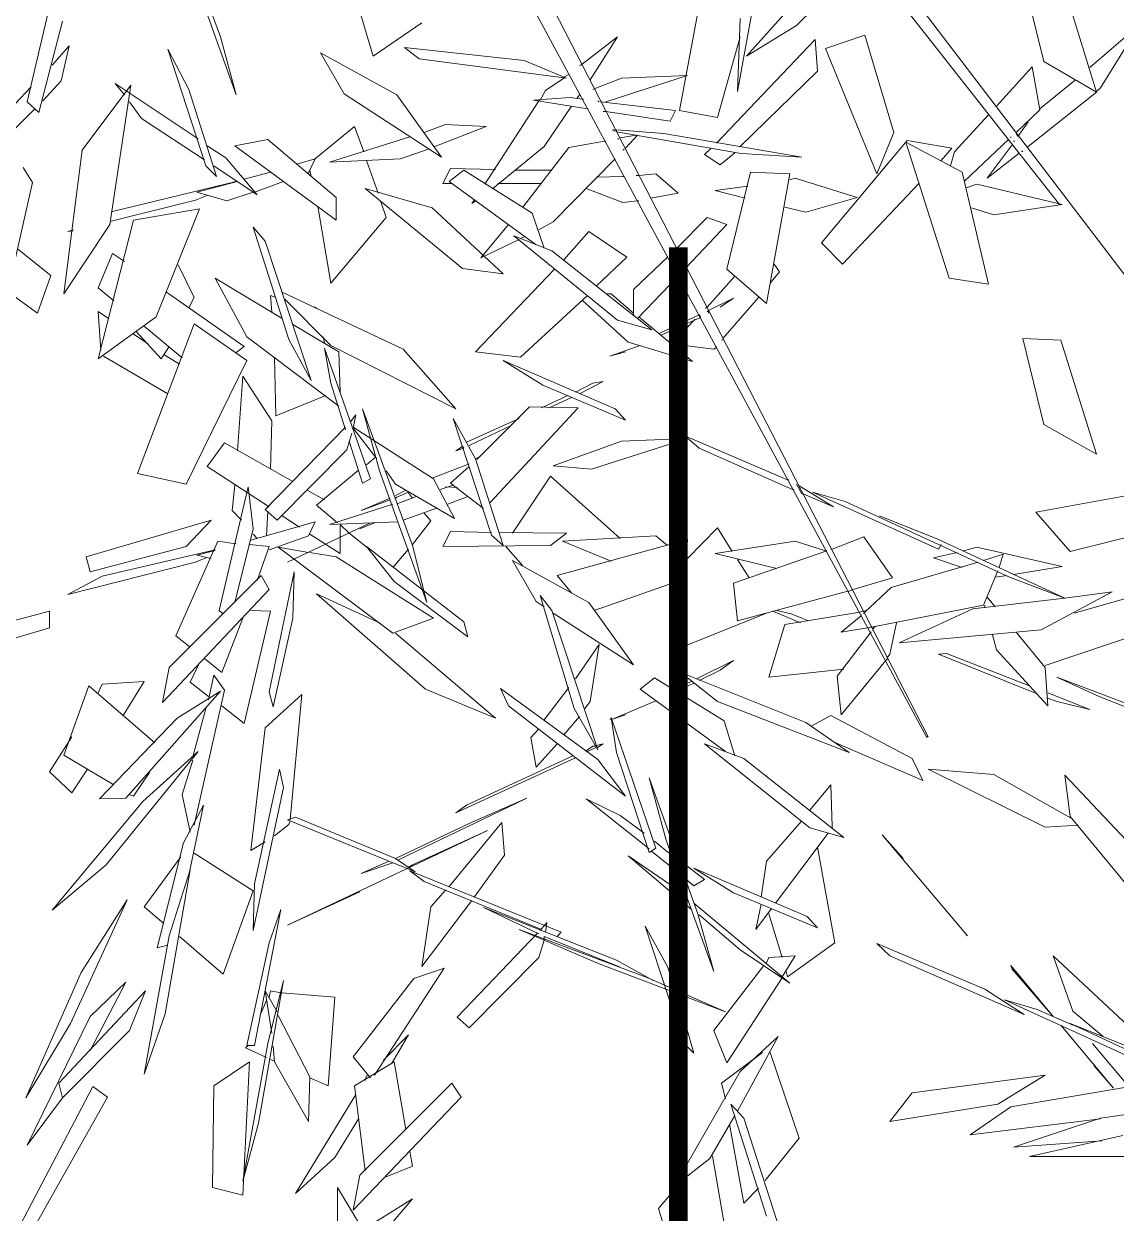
# Model space of a CAD drawing. Header units: metres. Extents: x 42 to 199, y -121 to 268.
# Drawn here: x 95.367 to 95.9, y -83.872 to -83.291 of the extents above; entities that cross this region are included whole.
import ezdxf
from ezdxf.enums import TextEntityAlignment as Align

# ---------------------------------------------------------------- set-up
doc = ezdxf.new("R2010")
doc.units = ezdxf.units.M
doc.header["$LTSCALE"] = 0.3
doc.linetypes.add('DASHDOT2', pattern=[0.5, 0.25, -0.125, 0, -0.125])
doc.layers.get('0').update_dxf_attribs({"color": 8})
for name, color, linetype, lineweight in [('A-AnnO-section lines', 8, 'Continuous', 18), ('A-Hatch', 8, 'Continuous', 9), ('A-LANDSCAPE', 8, 'Continuous', 5), ('DA HOUSE ARCH LAYOUT', 8, 'Continuous', 9)]:
    doc.layers.add(name, color=color, linetype=linetype, lineweight=lineweight)
doc.styles.get("Standard").update_dxf_attribs({"font": 'arial.ttf'})

# ---------------------------------------------------------------- blocks, each defined once
blk = doc.blocks.new('zw$CD40')
at = {"color": 8, "linetype": 'DASHDOT2', "ltscale": 0.3, "const_width": 0.0000907}
blk.add_lwpolyline([(0.0401276, 0.0026988), (0.0030693, 0.0026988)], dxfattribs=at)
at = {"color": 8}
blk.add_attdef("A'", text='', height=0.003, dxfattribs=at).set_placement((0.0443702, 0.0027205), align=Align.MIDDLE)
blk = doc.blocks.new('SECTION LINES')
at = {"layer": 'A-AnnO-section lines', "color": 8, "xscale": 100, "yscale": 100, "zscale": 100, "rotation": 269.9999999999999}
blk.add_blockref('zw$CD40', (95.41648, -83.09323), dxfattribs=at)
blk = doc.blocks.new('02PTRX29')
at = {"color": 8, "linetype": 'Continuous', "transparency": 33554572}
for p, q in [((-0.16889, -0.31994), (-0.08179, -0.1508)), ((-0.07704, -0.15016), (-0.1687, -0.32006)), ((-0.0668, -0.21898), (-0.05958, -0.19937)), ((-0.16168, -0.20545), (-0.14991, -0.21734)), ((-0.16116, -0.20596), (-0.22221, -0.28616)), ((-0.15978, -0.20747), (-0.18786, -0.24315)), ((-0.1427, -0.22177), (-0.15655, -0.20621)), ((-0.13302, -0.22961), (-0.1372, -0.20734)), ((-0.06224, -0.20836), (-0.06907, -0.22733)), ((-0.19318, -0.22695), (-0.18805, -0.21038)), ((-0.18255, -0.21013), (-0.18559, -0.22253)), ((-0.0389, -0.22834), (-0.04308, -0.21063)), ((-0.08881, -0.22177), (-0.08577, -0.21152)), ((-0.14384, -0.21329), (-0.14137, -0.22683)), ((-0.19944, -0.21721), (-0.19223, -0.22341)), ((-0.19944, -0.21721), (-0.19374, -0.22632)), ((-0.14991, -0.21734), (-0.1427, -0.22177)), ((-0.14137, -0.22683), (-0.14175, -0.21633)), ((-0.09583, -0.21696), (-0.08881, -0.22177)), ((-0.04402, -0.21671), (-0.04061, -0.22986)), ((-0.16395, -0.23277), (-0.15978, -0.21873)), ((-0.15978, -0.21873), (-0.15409, -0.22063)), ((-0.15257, -0.21936), (-0.15295, -0.22392)), ((-0.13834, -0.23429), (-0.15257, -0.21936)), ((-0.13852, -0.23062), (-0.14175, -0.21898)), ((-0.1241, -0.21898), (-0.11898, -0.2229)), ((-0.12012, -0.22518), (-0.1241, -0.21898)), ((-0.06907, -0.22733), (-0.0668, -0.21898)), ((-0.15409, -0.22063), (-0.16149, -0.23872)), ((-0.11063, -0.2224), (-0.09336, -0.2205)), ((-0.09336, -0.2205), (-0.09545, -0.22215)), ((-0.09222, -0.22733), (-0.08122, -0.22126)), ((-0.08463, -0.22721), (-0.08122, -0.22126)), ((-0.06471, -0.23758), (-0.05921, -0.22075)), ((-0.06224, -0.22657), (-0.05921, -0.22075)), ((-0.04251, -0.22303), (-0.04497, -0.22025)), ((-0.04497, -0.22025), (-0.04383, -0.22531)), ((-0.18559, -0.22253), (-0.19318, -0.22695)), ((-0.11898, -0.2229), (-0.11879, -0.22303)), ((-0.11879, -0.22303), (-0.1186, -0.22316)), ((-0.1167, -0.22493), (-0.09545, -0.22215)), ((-0.1167, -0.22493), (-0.11063, -0.2224)), ((-0.18388, -0.22328), (-0.18502, -0.22948)), ((-0.17875, -0.22898), (-0.18388, -0.22328)), ((-0.15295, -0.22392), (-0.14175, -0.2348)), ((-0.1224, -0.22834), (-0.13416, -0.22455)), ((-0.13416, -0.22455), (-0.12467, -0.22493)), ((-0.11708, -0.2243), (-0.11708, -0.2243)), ((-0.11708, -0.2243), (-0.11708, -0.22442)), ((-0.11708, -0.22442), (-0.11632, -0.2248)), ((-0.11632, -0.2248), (-0.11632, -0.22493)), ((-0.19374, -0.22632), (-0.19318, -0.22683)), ((-0.18502, -0.22936), (-0.19014, -0.22518)), ((-0.12467, -0.22493), (-0.12069, -0.22645)), ((-0.12069, -0.22645), (-0.1205, -0.22657)), ((-0.11993, -0.22543), (-0.11993, -0.22543)), ((-0.11632, -0.22493), (-0.11367, -0.2267)), ((-0.05161, -0.22569), (-0.06357, -0.23366)), ((-0.04687, -0.2353), (-0.05389, -0.22594)), ((-0.05086, -0.24606), (-0.05389, -0.22594)), ((-0.05161, -0.22569), (-0.05294, -0.22733)), ((-0.04118, -0.22822), (-0.04383, -0.22531)), ((-0.03207, -0.23391), (-0.03947, -0.22619)), ((-0.19318, -0.22683), (-0.19318, -0.22695)), ((-0.19318, -0.22695), (-0.18331, -0.2348)), ((-0.12145, -0.22834), (-0.12126, -0.22822)), ((-0.1205, -0.22657), (-0.1205, -0.22657)), ((-0.11196, -0.22809), (-0.11974, -0.22936)), ((-0.11917, -0.22797), (-0.11917, -0.22797)), ((-0.11917, -0.22797), (-0.11898, -0.22797)), ((-0.11898, -0.22797), (-0.11727, -0.22771)), ((-0.11879, -0.22721), (-0.11879, -0.22721)), ((-0.11822, -0.22784), (-0.1186, -0.22733)), ((-0.11727, -0.22771), (-0.11196, -0.22809)), ((-0.11367, -0.2267), (-0.11291, -0.22809)), ((-0.11291, -0.22809), (-0.11272, -0.22822)), ((-0.11272, -0.22822), (-0.10494, -0.24024)), ((-0.08463, -0.22721), (-0.09868, -0.23631)), ((-0.09868, -0.23631), (-0.09222, -0.22733)), ((-0.06623, -0.2391), (-0.06224, -0.22657)), ((-0.18502, -0.22948), (-0.1816, -0.23277)), ((-0.17875, -0.2291), (-0.17875, -0.22898)), ((-0.17875, -0.2291), (-0.17875, -0.2291)), ((-0.17799, -0.22986), (-0.17799, -0.22986)), ((-0.13852, -0.23062), (-0.13302, -0.22961)), ((-0.12164, -0.22834), (-0.13245, -0.22961)), ((-0.13245, -0.22961), (-0.13169, -0.23113)), ((-0.13169, -0.23113), (-0.1224, -0.22974)), ((-0.1224, -0.22974), (-0.12221, -0.22974)), ((-0.12221, -0.22974), (-0.12202, -0.22974)), ((-0.11993, -0.22936), (-0.11993, -0.22936)), ((-0.11348, -0.2348), (-0.11746, -0.22898)), ((-0.0537, -0.22834), (-0.05541, -0.23075)), ((-0.04061, -0.22986), (-0.0389, -0.22834)), ((-0.04004, -0.22936), (-0.03378, -0.23556)), ((-0.18198, -0.23315), (-0.18331, -0.23125)), ((-0.17268, -0.23556), (-0.17762, -0.23024)), ((-0.10513, -0.23189), (-0.09924, -0.23163)), ((-0.09924, -0.23163), (-0.09621, -0.23277)), ((-0.06452, -0.23669), (-0.05541, -0.23075)), ((-0.18198, -0.23328), (-0.18198, -0.23315)), ((-0.18179, -0.23328), (-0.18198, -0.23328)), ((-0.1816, -0.2329), (-0.18179, -0.23328)), ((-0.1816, -0.23277), (-0.1816, -0.2329)), ((-0.16149, -0.23872), (-0.16395, -0.23277)), ((-0.13074, -0.2329), (-0.15067, -0.23631)), ((-0.14194, -0.23581), (-0.12391, -0.23265)), ((-0.12391, -0.23239), (-0.13074, -0.2329)), ((-0.12695, -0.23315), (-0.12524, -0.23505)), ((-0.12676, -0.23315), (-0.12448, -0.23353)), ((-0.12391, -0.23265), (-0.12391, -0.23239)), ((-0.12372, -0.23252), (-0.12353, -0.23252)), ((-0.12353, -0.23252), (-0.12353, -0.23239)), ((-0.12353, -0.23239), (-0.12334, -0.23239)), ((-0.09773, -0.2348), (-0.10513, -0.23189)), ((-0.08615, -0.23189), (-0.08748, -0.23556)), ((-0.08027, -0.23669), (-0.08615, -0.23189)), ((-0.18331, -0.2348), (-0.18312, -0.23492)), ((-0.18312, -0.23492), (-0.18312, -0.23492)), ((-0.18141, -0.23404), (-0.18122, -0.23404)), ((-0.18103, -0.23454), (-0.17743, -0.23935)), ((-0.18084, -0.23353), (-0.18084, -0.2334)), ((-0.18046, -0.23378), (-0.1742, -0.23973)), ((-0.17382, -0.23847), (-0.16566, -0.23416)), ((-0.1723, -0.23505), (-0.16585, -0.23391)), ((-0.17078, -0.23682), (-0.1723, -0.23505)), ((-0.16566, -0.23416), (-0.17192, -0.25377)), ((-0.16585, -0.23391), (-0.15352, -0.24871)), ((-0.13663, -0.23593), (-0.13758, -0.23505)), ((-0.1241, -0.23366), (-0.12429, -0.23366)), ((-0.12221, -0.23404), (-0.1224, -0.23404)), ((-0.1224, -0.23404), (-0.1224, -0.23404)), ((-0.11708, -0.23492), (-0.12221, -0.23404)), ((-0.11044, -0.24353), (-0.11708, -0.23492)), ((-0.10608, -0.24087), (-0.11348, -0.2348)), ((-0.09412, -0.2334), (-0.08255, -0.23707)), ((-0.08349, -0.24213), (-0.07363, -0.23378)), ((-0.06888, -0.23467), (-0.08349, -0.24542)), ((-0.07363, -0.23378), (-0.06888, -0.23467)), ((-0.0649, -0.23467), (-0.06755, -0.23644)), ((-0.18255, -0.23543), (-0.18236, -0.23556)), ((-0.18198, -0.23581), (-0.17743, -0.23935)), ((-0.17211, -0.23758), (-0.17268, -0.23556)), ((-0.14194, -0.23581), (-0.15067, -0.23631)), ((-0.14099, -0.23568), (-0.1389, -0.23745)), ((-0.1389, -0.23745), (-0.13663, -0.23593)), ((-0.12486, -0.2353), (-0.12505, -0.23518)), ((-0.12372, -0.23657), (-0.1148, -0.24568)), ((-0.12372, -0.23657), (-0.12372, -0.23657)), ((-0.09279, -0.23657), (-0.09678, -0.23518)), ((-0.08255, -0.23707), (-0.09279, -0.23657)), ((-0.08046, -0.23657), (-0.07951, -0.23859)), ((-0.08046, -0.23657), (-0.0778, -0.23733)), ((-0.06755, -0.23644), (-0.07211, -0.24175)), ((-0.04687, -0.2353), (-0.04421, -0.25605)), ((-0.17382, -0.23847), (-0.17762, -0.25466)), ((-0.14896, -0.23872), (-0.14327, -0.23847)), ((-0.13985, -0.25251), (-0.14327, -0.23847)), ((-0.11462, -0.23821), (-0.1093, -0.23821)), ((-0.1019, -0.23821), (-0.11177, -0.24441)), ((-0.1, -0.23796), (-0.10646, -0.23809)), ((-0.09981, -0.23986), (-0.1019, -0.23821)), ((-0.09886, -0.24011), (-0.1, -0.23796)), ((-0.08786, -0.23682), (-0.08957, -0.2415)), ((-0.07989, -0.2391), (-0.0797, -0.23821)), ((-0.07021, -0.23948), (-0.07401, -0.23847)), ((-0.07211, -0.24175), (-0.06585, -0.23758)), ((-0.06471, -0.23758), (-0.06623, -0.2391)), ((-0.03966, -0.23998), (-0.03833, -0.23783)), ((-0.17591, -0.24024), (-0.18824, -0.24315)), ((-0.17591, -0.24024), (-0.17439, -0.24074)), ((-0.15655, -0.25175), (-0.16756, -0.24011)), ((-0.15864, -0.24213), (-0.14972, -0.23935)), ((-0.14972, -0.23935), (-0.14896, -0.2396)), ((-0.14555, -0.25744), (-0.14896, -0.23872)), ((-0.13283, -0.2415), (-0.12961, -0.23872)), ((-0.12961, -0.23872), (-0.12714, -0.23897)), ((-0.12714, -0.23897), (-0.12695, -0.23897)), ((-0.12695, -0.23897), (-0.12676, -0.23897)), ((-0.12505, -0.2391), (-0.12505, -0.2391)), ((-0.12505, -0.2391), (-0.12486, -0.2391)), ((-0.12486, -0.2391), (-0.12107, -0.23922)), ((-0.10683, -0.24011), (-0.1131, -0.24011)), ((-0.11234, -0.24897), (-0.09981, -0.23986)), ((-0.10494, -0.24011), (-0.10494, -0.24011)), ((-0.10019, -0.24011), (-0.09886, -0.24011)), ((-0.07951, -0.23859), (-0.07951, -0.23872)), ((-0.0759, -0.23986), (-0.07173, -0.24137)), ((-0.06338, -0.24137), (-0.06926, -0.23986)), ((-0.06926, -0.23986), (-0.06907, -0.23986)), ((-0.06907, -0.23986), (-0.05124, -0.24416)), ((-0.06888, -0.23986), (-0.06907, -0.23986)), ((-0.03966, -0.23998), (-0.0353, -0.25934)), ((-0.14289, -0.24049), (-0.13815, -0.24112)), ((-0.13815, -0.24112), (-0.14251, -0.24226)), ((-0.13283, -0.2415), (-0.12885, -0.24226)), ((-0.11955, -0.24087), (-0.12486, -0.24289)), ((-0.08767, -0.24087), (-0.10171, -0.25238)), ((-0.09735, -0.24365), (-0.08767, -0.24087)), ((-0.07173, -0.24137), (-0.07154, -0.24137)), ((-0.07154, -0.24137), (-0.06774, -0.24264)), ((-0.06774, -0.24264), (-0.06338, -0.24137)), ((-0.0649, -0.24188), (-0.06319, -0.24251)), ((-0.18824, -0.24315), (-0.17837, -0.24466)), ((-0.17837, -0.24466), (-0.17515, -0.24365)), ((-0.15124, -0.24428), (-0.15864, -0.24213)), ((-0.1482, -0.24353), (-0.15124, -0.24428)), ((-0.12866, -0.24226), (-0.12866, -0.24226)), ((-0.12695, -0.24264), (-0.12714, -0.24264)), ((-0.12486, -0.24289), (-0.12695, -0.24264)), ((-0.10759, -0.25314), (-0.09735, -0.24365)), ((-0.10361, -0.24264), (-0.10304, -0.24302)), ((-0.10304, -0.24302), (-0.10342, -0.24251)), ((-0.08995, -0.24277), (-0.09071, -0.24504)), ((-0.08349, -0.24213), (-0.08349, -0.24542)), ((-0.08274, -0.25453), (-0.08084, -0.2434)), ((-0.05105, -0.24555), (-0.06319, -0.24251)), ((-0.13701, -0.24504), (-0.13985, -0.24606)), ((-0.13701, -0.24504), (-0.13264, -0.24947)), ((-0.11177, -0.24441), (-0.11348, -0.24947)), ((-0.09071, -0.24504), (-0.08274, -0.25453)), ((-0.06376, -0.24378), (-0.05427, -0.24542)), ((-0.06376, -0.24378), (-0.0575, -0.25934)), ((-0.13397, -0.25225), (-0.13985, -0.24606)), ((-0.11993, -0.24707), (-0.12543, -0.25074)), ((-0.11993, -0.24707), (-0.11632, -0.25112)), ((-0.1148, -0.24568), (-0.11272, -0.24681)), ((-0.10437, -0.25086), (-0.10835, -0.24606)), ((-0.07666, -0.26263), (-0.07154, -0.24643)), ((-0.07154, -0.24643), (-0.07325, -0.24846)), ((-0.04915, -0.26541), (-0.05427, -0.24542)), ((-0.04421, -0.25605), (-0.05086, -0.24606)), ((-0.04554, -0.24681), (-0.04478, -0.24707)), ((-0.04554, -0.24694), (-0.04478, -0.24707)), ((-0.15352, -0.24871), (-0.15655, -0.25175)), ((-0.1241, -0.25984), (-0.10911, -0.2477)), ((-0.10911, -0.2477), (-0.11462, -0.24985)), ((-0.11063, -0.24783), (-0.11006, -0.24808)), ((-0.10987, -0.24821), (-0.10437, -0.25086)), ((-0.07325, -0.24846), (-0.07989, -0.26857)), ((-0.13245, -0.24972), (-0.13245, -0.2496)), ((-0.11462, -0.24985), (-0.12904, -0.26124)), ((-0.05124, -0.25023), (-0.05294, -0.25137)), ((-0.04915, -0.25516), (-0.05124, -0.25023)), ((-0.03757, -0.2496), (-0.04232, -0.25339)), ((-0.14668, -0.25175), (-0.14744, -0.25289)), ((-0.13397, -0.25238), (-0.13397, -0.25225)), ((-0.13131, -0.25074), (-0.13131, -0.25061)), ((-0.12638, -0.25542), (-0.13131, -0.25074)), ((-0.12107, -0.25491), (-0.12543, -0.25074)), ((-0.06072, -0.25187), (-0.063, -0.25656)), ((-0.17192, -0.25377), (-0.17762, -0.25466)), ((-0.14744, -0.25289), (-0.14612, -0.25453)), ((-0.13985, -0.25251), (-0.14555, -0.25744)), ((-0.13701, -0.25795), (-0.14099, -0.25352)), ((-0.13378, -0.25238), (-0.13397, -0.25238)), ((-0.13283, -0.25352), (-0.13283, -0.25339)), ((-0.13283, -0.25339), (-0.13283, -0.25339)), ((-0.12695, -0.25959), (-0.13283, -0.25352)), ((-0.11499, -0.25251), (-0.10361, -0.2644)), ((-0.10171, -0.25238), (-0.10759, -0.25314)), ((-0.06604, -0.25377), (-0.07571, -0.25959)), ((-0.07059, -0.26225), (-0.06604, -0.25377)), ((-0.04232, -0.25339), (-0.04042, -0.25883)), ((-0.12638, -0.25542), (-0.12638, -0.25921)), ((-0.05142, -0.25706), (-0.04915, -0.25516)), ((-0.04042, -0.25883), (-0.03605, -0.25567)), ((-0.14441, -0.25656), (-0.13928, -0.2625)), ((-0.1372, -0.25845), (-0.1408, -0.25668)), ((-0.1408, -0.25668), (-0.1389, -0.25795)), ((-0.12638, -0.25883), (-0.12315, -0.25605)), ((-0.11898, -0.25694), (-0.12562, -0.26301)), ((-0.12315, -0.25605), (-0.12258, -0.25605)), ((-0.11006, -0.26516), (-0.11974, -0.2563)), ((-0.09317, -0.26402), (-0.07571, -0.2558)), ((-0.07609, -0.25681), (-0.08274, -0.26351)), ((-0.07609, -0.25694), (-0.07609, -0.25694)), ((-0.07477, -0.25656), (-0.07401, -0.2563)), ((-0.07401, -0.2563), (-0.0742, -0.25871)), ((-0.05902, -0.2558), (-0.07021, -0.26364)), ((-0.06224, -0.25807), (-0.063, -0.25656)), ((-0.13701, -0.25858), (-0.1372, -0.25845)), ((-0.1372, -0.25883), (-0.1372, -0.25858)), ((-0.1372, -0.25858), (-0.13701, -0.25858)), ((-0.1372, -0.25883), (-0.1372, -0.25883)), ((-0.13682, -0.25807), (-0.13701, -0.25795)), ((-0.13682, -0.2582), (-0.13682, -0.25807)), ((-0.13606, -0.25934), (-0.13587, -0.25909)), ((-0.13587, -0.25909), (-0.13587, -0.25909)), ((-0.13587, -0.25909), (-0.13018, -0.26174)), ((-0.08065, -0.25807), (-0.08046, -0.25795)), ((-0.08046, -0.25795), (-0.08027, -0.25795)), ((-0.04915, -0.25858), (-0.05067, -0.25959)), ((-0.04953, -0.26415), (-0.04915, -0.25858)), ((-0.13606, -0.25947), (-0.13606, -0.25934)), ((-0.13606, -0.25934), (-0.13606, -0.25934)), ((-0.13037, -0.262), (-0.13606, -0.25947)), ((-0.1353, -0.25972), (-0.13188, -0.26326)), ((-0.13492, -0.26579), (-0.12714, -0.25934)), ((-0.1241, -0.25984), (-0.12904, -0.26124)), ((-0.07723, -0.26048), (-0.08387, -0.2644)), ((-0.063, -0.26035), (-0.07059, -0.26566)), ((-0.05484, -0.28198), (-0.063, -0.26035)), ((-0.06129, -0.26528), (-0.05579, -0.26073)), ((-0.0575, -0.25934), (-0.04915, -0.26541)), ((-0.18805, -0.26275), (-0.18255, -0.2625)), ((-0.18255, -0.2625), (-0.18559, -0.2749)), ((-0.08387, -0.27224), (-0.07059, -0.26225)), ((-0.08179, -0.26313), (-0.0816, -0.26225)), ((-0.05826, -0.26541), (-0.05465, -0.26149)), ((-0.05427, -0.26187), (-0.05636, -0.26326)), ((-0.19318, -0.2792), (-0.18805, -0.26275)), ((-0.13928, -0.26263), (-0.13909, -0.26275)), ((-0.13834, -0.26364), (-0.13834, -0.26364)), ((-0.13834, -0.26364), (-0.13834, -0.26377)), ((-0.13834, -0.26377), (-0.13796, -0.26402)), ((-0.13796, -0.26402), (-0.13188, -0.26326)), ((-0.12562, -0.26301), (-0.13492, -0.26579)), ((-0.12296, -0.26503), (-0.12733, -0.26351)), ((-0.08274, -0.26351), (-0.10076, -0.27262)), ((-0.10076, -0.27262), (-0.09317, -0.26402)), ((-0.08179, -0.26389), (-0.08843, -0.28274)), ((-0.08274, -0.26895), (-0.08179, -0.26389)), ((-0.07666, -0.26263), (-0.07989, -0.26857)), ((-0.07021, -0.26364), (-0.06907, -0.26453)), ((-0.05826, -0.26541), (-0.05939, -0.26364)), ((-0.12524, -0.2644), (-0.12296, -0.26503)), ((-0.10759, -0.26566), (-0.12372, -0.27262)), ((-0.11329, -0.26921), (-0.10759, -0.26566)), ((-0.10361, -0.2644), (-0.11006, -0.26516)), ((-0.08387, -0.2644), (-0.08406, -0.27022)), ((-0.07458, -0.26516), (-0.07477, -0.27363)), ((-0.07059, -0.26566), (-0.06186, -0.2835)), ((-0.06091, -0.26617), (-0.05864, -0.26478)), ((-0.05921, -0.27047), (-0.04991, -0.26503)), ((-0.12524, -0.27427), (-0.11329, -0.26921)), ((-0.1205, -0.26895), (-0.12202, -0.2687)), ((-0.12202, -0.2687), (-0.1186, -0.27047)), ((-0.11803, -0.27022), (-0.1205, -0.26895)), ((-0.08482, -0.27566), (-0.08274, -0.26895)), ((-0.0742, -0.27439), (-0.07002, -0.26794)), ((-0.07002, -0.26794), (-0.06926, -0.27869)), ((-0.11424, -0.2725), (-0.11746, -0.27098)), ((-0.1131, -0.2725), (-0.11689, -0.27072)), ((-0.07477, -0.27363), (-0.08198, -0.27072)), ((-0.12524, -0.27427), (-0.12372, -0.27262)), ((-0.11139, -0.27237), (-0.11841, -0.2725)), ((-0.11841, -0.2725), (-0.1057, -0.28616)), ((-0.1038, -0.27996), (-0.11139, -0.27237)), ((-0.08729, -0.27262), (-0.0945, -0.29236)), ((-0.08976, -0.2816), (-0.08729, -0.27262)), ((-0.10228, -0.27743), (-0.10987, -0.27401)), ((-0.10038, -0.27401), (-0.10589, -0.29084)), ((-0.10361, -0.27983), (-0.10038, -0.27401)), ((-0.08634, -0.27351), (-0.08596, -0.27541)), ((-0.08558, -0.27452), (-0.08634, -0.27351)), ((-0.07401, -0.28135), (-0.0742, -0.27439)), ((-0.18559, -0.2749), (-0.19318, -0.2792)), ((-0.10873, -0.27503), (-0.10266, -0.27794)), ((-0.09754, -0.28274), (-0.08596, -0.27528)), ((-0.08596, -0.27541), (-0.08938, -0.27983)), ((-0.08501, -0.27857), (-0.08577, -0.27616)), ((-0.08482, -0.27528), (-0.07325, -0.28717)), ((-0.13378, -0.27654), (-0.14858, -0.28287)), ((-0.13587, -0.27831), (-0.13378, -0.27654)), ((-0.12031, -0.28135), (-0.13416, -0.27692)), ((-0.13416, -0.27692), (-0.12467, -0.2773)), ((-0.12467, -0.2773), (-0.1148, -0.28084)), ((-0.10228, -0.27756), (-0.10228, -0.27743)), ((-0.08729, -0.28337), (-0.08539, -0.2773)), ((-0.07723, -0.28312), (-0.06736, -0.27756)), ((-0.06736, -0.27756), (-0.0649, -0.28097)), ((-0.14934, -0.28426), (-0.13587, -0.27831)), ((-0.10361, -0.27983), (-0.10418, -0.27958)), ((-0.1019, -0.27831), (-0.10171, -0.27806)), ((-0.10076, -0.27869), (-0.1019, -0.27831)), ((-0.10171, -0.27806), (-0.10076, -0.27869)), ((-0.08919, -0.27958), (-0.08786, -0.28072)), ((-0.07496, -0.28869), (-0.08501, -0.27857)), ((-0.1148, -0.28084), (-0.12031, -0.28135)), ((-0.10759, -0.29236), (-0.10361, -0.27983)), ((-0.10266, -0.28059), (-0.09735, -0.28262)), ((-0.10266, -0.28097), (-0.1, -0.28337)), ((-0.0649, -0.28097), (-0.07382, -0.28679)), ((-0.14858, -0.28287), (-0.14877, -0.28287)), ((-0.14877, -0.28287), (-0.14877, -0.28287)), ((-0.12448, -0.29134), (-0.11443, -0.28236)), ((-0.11443, -0.28236), (-0.10892, -0.29059)), ((-0.09754, -0.28274), (-0.10057, -0.28844)), ((-0.09659, -0.30058), (-0.08976, -0.2816)), ((-0.09203, -0.2835), (-0.09071, -0.2816)), ((-0.08843, -0.28274), (-0.08729, -0.28337)), ((-0.08672, -0.28148), (-0.08065, -0.28654)), ((-0.06186, -0.2835), (-0.05484, -0.28198)), ((-0.20304, -0.28413), (-0.18445, -0.28755)), ((-0.15219, -0.28464), (-0.1704, -0.29286)), ((-0.15693, -0.28603), (-0.15219, -0.28464)), ((-0.15029, -0.28375), (-0.15522, -0.28679)), ((-0.15067, -0.28489), (-0.14991, -0.2835)), ((-0.14953, -0.28426), (-0.14953, -0.28439)), ((-0.14953, -0.28439), (-0.14934, -0.28426)), ((-0.1, -0.28337), (-0.10475, -0.28704)), ((-0.09924, -0.28388), (-0.10095, -0.28401)), ((-0.09203, -0.2835), (-0.10057, -0.28844)), ((-0.09849, -0.28426), (-0.10038, -0.28363)), ((-0.0945, -0.28553), (-0.09393, -0.28477)), ((-0.09222, -0.2854), (-0.09393, -0.28464)), ((-0.09355, -0.28439), (-0.09203, -0.28515)), ((-0.08179, -0.28578), (-0.07932, -0.28439)), ((-0.07078, -0.28388), (-0.07154, -0.28995)), ((-0.06661, -0.30172), (-0.07078, -0.28388)), ((-0.06888, -0.28363), (-0.0685, -0.2873)), ((-0.15693, -0.28603), (-0.18065, -0.29691)), ((-0.15522, -0.28679), (-0.15086, -0.28489)), ((-0.15086, -0.28489), (-0.15067, -0.28489)), ((-0.09962, -0.28641), (-0.10247, -0.28527)), ((-0.09241, -0.28628), (-0.09507, -0.28527)), ((-0.09203, -0.28553), (-0.09222, -0.2854)), ((-0.08255, -0.28932), (-0.09165, -0.28641)), ((-0.0871, -0.2873), (-0.09127, -0.28553)), ((-0.0871, -0.2873), (-0.09127, -0.28578)), ((-0.08065, -0.28654), (-0.08368, -0.28907)), ((-0.18445, -0.28755), (-0.18938, -0.29324)), ((-0.1704, -0.29147), (-0.16187, -0.28806)), ((-0.09811, -0.28692), (-0.09317, -0.28869)), ((-0.09621, -0.28768), (-0.09716, -0.28881)), ((-0.07571, -0.28806), (-0.07818, -0.2897)), ((-0.07325, -0.28717), (-0.07496, -0.28869)), ((-0.07363, -0.28666), (-0.07363, -0.28692)), ((-0.07344, -0.29097), (-0.07363, -0.28742)), ((-0.06983, -0.28869), (-0.0685, -0.2873)), ((-0.18938, -0.29324), (-0.20342, -0.2897)), ((-0.14061, -0.29324), (-0.13852, -0.28983)), ((-0.13416, -0.29425), (-0.13852, -0.28983)), ((-0.0945, -0.29223), (-0.09716, -0.28881)), ((-0.09241, -0.28894), (-0.08255, -0.28932)), ((-0.08691, -0.28995), (-0.089, -0.28907)), ((-0.07647, -0.29476), (-0.08843, -0.28907)), ((-0.08406, -0.28932), (-0.08539, -0.29059)), ((-0.08406, -0.2935), (-0.08406, -0.28945)), ((-0.07116, -0.2916), (-0.08046, -0.28894)), ((-0.08046, -0.28894), (-0.07951, -0.29097)), ((-0.07154, -0.28995), (-0.06888, -0.30058)), ((-0.06547, -0.28869), (-0.06186, -0.29248)), ((-0.04744, -0.294), (-0.06547, -0.28869)), ((-0.18862, -0.29995), (-0.1704, -0.29147)), ((-0.16376, -0.29704), (-0.15959, -0.29109)), ((-0.15959, -0.29109), (-0.15503, -0.29286)), ((-0.14972, -0.29172), (-0.15409, -0.29312)), ((-0.13815, -0.2935), (-0.14972, -0.29172)), ((-0.11537, -0.29666), (-0.13416, -0.29147)), ((-0.13416, -0.29147), (-0.13378, -0.29716)), ((-0.13131, -0.29236), (-0.12961, -0.29097)), ((-0.11613, -0.29172), (-0.12961, -0.29097)), ((-0.12315, -0.29463), (-0.11613, -0.29172)), ((-0.10702, -0.29046), (-0.1167, -0.29059)), ((-0.1167, -0.29059), (-0.11443, -0.29236)), ((-0.10589, -0.29084), (-0.10759, -0.29236)), ((-0.1, -0.29033), (-0.10589, -0.29046)), ((-0.09886, -0.29248), (-0.1, -0.29033)), ((-0.08558, -0.29071), (-0.08824, -0.29286)), ((-0.08539, -0.29059), (-0.08558, -0.29071)), ((-0.0797, -0.29071), (-0.08406, -0.2935)), ((-0.07951, -0.29097), (-0.07382, -0.29299)), ((-0.07154, -0.29071), (-0.07211, -0.29134)), ((-0.06907, -0.2921), (-0.06642, -0.29172)), ((-0.06642, -0.29172), (-0.06034, -0.30539)), ((-0.17591, -0.29261), (-0.18824, -0.29539)), ((-0.17401, -0.29312), (-0.17591, -0.29261)), ((-0.16965, -0.29413), (-0.17306, -0.29337)), ((-0.17078, -0.29223), (-0.1704, -0.29286)), ((-0.15503, -0.29286), (-0.15484, -0.29286)), ((-0.15484, -0.29286), (-0.15484, -0.29286)), ((-0.1408, -0.2978), (-0.15427, -0.29312)), ((-0.15409, -0.29312), (-0.15427, -0.29312)), ((-0.15427, -0.29312), (-0.15427, -0.29312)), ((-0.11443, -0.29236), (-0.09886, -0.29248)), ((-0.10797, -0.29248), (-0.11044, -0.29527)), ((-0.08786, -0.29248), (-0.1019, -0.30336)), ((-0.0945, -0.29236), (-0.09659, -0.30058)), ((-0.09393, -0.29286), (-0.09165, -0.29552)), ((-0.09184, -0.29754), (-0.08786, -0.29248)), ((-0.09165, -0.30501), (-0.07514, -0.29261)), ((-0.08349, -0.294), (-0.0797, -0.29337)), ((-0.07951, -0.29337), (-0.07514, -0.29261)), ((-0.07382, -0.29248), (-0.07097, -0.29223)), ((-0.07382, -0.29248), (-0.07211, -0.29742)), ((-0.04972, -0.29678), (-0.06604, -0.29299)), ((-0.06604, -0.29299), (-0.06585, -0.29312)), ((-0.06585, -0.29312), (-0.06338, -0.29375)), ((-0.06186, -0.29248), (-0.04801, -0.29615)), ((-0.17913, -0.29552), (-0.1797, -0.29362)), ((-0.17686, -0.29451), (-0.1797, -0.29362)), ((-0.1761, -0.29476), (-0.16357, -0.29843)), ((-0.17382, -0.29552), (-0.16965, -0.29413)), ((-0.14706, -0.29565), (-0.13815, -0.2935)), ((-0.14137, -0.29438), (-0.14308, -0.29704)), ((-0.11993, -0.30058), (-0.10892, -0.29451)), ((-0.10892, -0.29451), (-0.11234, -0.30045)), ((-0.08349, -0.294), (-0.09754, -0.30286)), ((-0.06338, -0.29375), (-0.06547, -0.29425)), ((-0.06471, -0.29413), (-0.06319, -0.29476)), ((-0.06319, -0.29476), (-0.04478, -0.29944)), ((-0.04801, -0.29615), (-0.04744, -0.294)), ((-0.18824, -0.29539), (-0.18122, -0.29653)), ((-0.18027, -0.29666), (-0.17856, -0.29691)), ((-0.17686, -0.30096), (-0.17894, -0.29603)), ((-0.11537, -0.29666), (-0.11746, -0.29919)), ((-0.07382, -0.31348), (-0.07742, -0.29615)), ((-0.07742, -0.29615), (-0.07723, -0.30286)), ((-0.07268, -0.29666), (-0.07382, -0.29868)), ((-0.07268, -0.29666), (-0.05939, -0.30994)), ((-0.04972, -0.29678), (-0.04478, -0.29944)), ((-0.18065, -0.29691), (-0.18862, -0.29995)), ((-0.15807, -0.29868), (-0.16376, -0.29704)), ((-0.16357, -0.29843), (-0.15978, -0.30197)), ((-0.1408, -0.2978), (-0.14137, -0.30324)), ((-0.13169, -0.29792), (-0.13397, -0.30678)), ((-0.12069, -0.30172), (-0.13378, -0.29716)), ((-0.10247, -0.30551), (-0.09184, -0.29754)), ((-0.18995, -0.3021), (-0.2002, -0.29919)), ((-0.18521, -0.3045), (-0.19545, -0.29906)), ((-0.19545, -0.29906), (-0.18862, -0.29995)), ((-0.18862, -0.29995), (-0.17534, -0.30147)), ((-0.17743, -0.29982), (-0.17856, -0.30121)), ((-0.15788, -0.29868), (-0.15807, -0.29868)), ((-0.15788, -0.29881), (-0.15788, -0.29868)), ((-0.1575, -0.29894), (-0.15788, -0.29881)), ((-0.15731, -0.29894), (-0.1575, -0.29894)), ((-0.14137, -0.30324), (-0.15731, -0.29894)), ((-0.11291, -0.29957), (-0.11784, -0.31589)), ((-0.11291, -0.29957), (-0.11462, -0.30172)), ((-0.0964, -0.3131), (-0.08065, -0.29931)), ((-0.08065, -0.29931), (-0.08995, -0.30362)), ((-0.05845, -0.315), (-0.07382, -0.29868)), ((-0.17705, -0.30134), (-0.17705, -0.30096)), ((-0.16073, -0.30412), (-0.17686, -0.30096)), ((-0.17534, -0.30147), (-0.16471, -0.3064)), ((-0.15959, -0.30184), (-0.15997, -0.30172)), ((-0.15978, -0.30197), (-0.15959, -0.30184)), ((-0.1594, -0.30184), (-0.15959, -0.30184)), ((-0.15902, -0.30197), (-0.1594, -0.30184)), ((-0.1482, -0.30374), (-0.15902, -0.30197)), ((-0.15902, -0.30197), (-0.15902, -0.30197)), ((-0.14649, -0.30184), (-0.15048, -0.30349)), ((-0.14915, -0.30222), (-0.14706, -0.30172)), ((-0.12638, -0.30956), (-0.11993, -0.30058)), ((-0.12126, -0.32183), (-0.11462, -0.30172)), ((-0.11234, -0.30045), (-0.11348, -0.30121)), ((-0.07116, -0.30172), (-0.07401, -0.30184)), ((-0.07401, -0.30184), (-0.07021, -0.31804)), ((-0.06718, -0.30222), (-0.06661, -0.30172)), ((-0.04213, -0.30425), (-0.04213, -0.30184)), ((-0.04213, -0.30184), (-0.02391, -0.30665)), ((-0.16338, -0.30804), (-0.16433, -0.30349)), ((-0.15959, -0.30222), (-0.15959, -0.3021)), ((-0.15921, -0.30235), (-0.15921, -0.30248)), ((-0.15921, -0.30248), (-0.15636, -0.30488)), ((-0.15162, -0.30324), (-0.14915, -0.30222)), ((-0.1482, -0.30374), (-0.14593, -0.31133)), ((-0.13397, -0.30678), (-0.14555, -0.3021)), ((-0.12638, -0.30956), (-0.1148, -0.3021)), ((-0.1019, -0.30336), (-0.10247, -0.30551)), ((-0.09754, -0.30286), (-0.09165, -0.30501)), ((-0.07439, -0.31563), (-0.07723, -0.30286)), ((-0.06699, -0.3107), (-0.07002, -0.30286)), ((-0.18578, -0.30969), (-0.20001, -0.30488)), ((-0.18578, -0.30994), (-0.1816, -0.30488)), ((-0.16471, -0.3064), (-0.18521, -0.3045)), ((-0.17818, -0.30526), (-0.17875, -0.30741)), ((-0.16092, -0.30438), (-0.1613, -0.304)), ((-0.16092, -0.3045), (-0.16092, -0.30438)), ((-0.16092, -0.30463), (-0.16092, -0.3045)), ((-0.16054, -0.30412), (-0.16073, -0.30412)), ((-0.16073, -0.30488), (-0.16054, -0.30488)), ((-0.16035, -0.30425), (-0.16054, -0.30412)), ((-0.16054, -0.30488), (-0.16054, -0.30501)), ((-0.16054, -0.30501), (-0.15579, -0.31121)), ((-0.16016, -0.30425), (-0.16035, -0.30425)), ((-0.15636, -0.30488), (-0.16016, -0.30425)), ((-0.09203, -0.30501), (-0.10646, -0.31728)), ((-0.06243, -0.30703), (-0.06034, -0.30539)), ((-0.02049, -0.3107), (-0.04213, -0.30425)), ((-0.11803, -0.31159), (-0.12145, -0.30665)), ((-0.12145, -0.30665), (-0.12012, -0.31488)), ((-0.17875, -0.30741), (-0.18615, -0.31551)), ((-0.1704, -0.30804), (-0.18464, -0.31374)), ((-0.1835, -0.3126), (-0.17154, -0.30792)), ((-0.1704, -0.30804), (-0.17154, -0.30792)), ((-0.163, -0.30855), (-0.16338, -0.30804)), ((-0.163, -0.3088), (-0.163, -0.30855)), ((-0.16281, -0.30893), (-0.163, -0.3088)), ((-0.06452, -0.30868), (-0.06699, -0.3107)), ((-0.18615, -0.31551), (-0.18578, -0.30994)), ((-0.15636, -0.31677), (-0.16281, -0.30893)), ((-0.16281, -0.30893), (-0.16281, -0.30893)), ((-0.14593, -0.31133), (-0.15674, -0.31019)), ((-0.13549, -0.31159), (-0.1408, -0.30893)), ((-0.1408, -0.30893), (-0.1389, -0.31032)), ((-0.1389, -0.31032), (-0.13587, -0.31184)), ((-0.06243, -0.31209), (-0.06357, -0.30969)), ((-0.05845, -0.315), (-0.05939, -0.30994)), ((-0.20665, -0.31867), (-0.18748, -0.31133)), ((-0.18748, -0.31133), (-0.19356, -0.31412)), ((-0.15636, -0.31677), (-0.15579, -0.31121)), ((-0.13321, -0.3107), (-0.15124, -0.31791)), ((-0.12942, -0.31146), (-0.13947, -0.31766)), ((-0.13852, -0.31488), (-0.13321, -0.3107)), ((-0.13511, -0.31222), (-0.13264, -0.31336)), ((-0.13207, -0.3131), (-0.13473, -0.31197)), ((-0.12733, -0.3131), (-0.12942, -0.31146)), ((-0.06736, -0.31323), (-0.06585, -0.31108)), ((-0.06585, -0.31108), (-0.06509, -0.31462)), ((-0.06243, -0.31209), (-0.06509, -0.31412)), ((-0.05579, -0.31197), (-0.04972, -0.31234)), ((-0.05579, -0.31197), (-0.05275, -0.3169)), ((-0.18615, -0.31361), (-0.19223, -0.31601)), ((-0.12733, -0.3131), (-0.13966, -0.32209)), ((-0.10721, -0.31298), (-0.12126, -0.32322)), ((-0.11348, -0.31753), (-0.11708, -0.31285)), ((-0.10721, -0.31298), (-0.10835, -0.31551)), ((-0.10646, -0.31728), (-0.0964, -0.3131)), ((-0.07325, -0.31867), (-0.07856, -0.31386)), ((-0.07685, -0.33195), (-0.07856, -0.31386)), ((-0.07382, -0.31348), (-0.07439, -0.31563)), ((-0.06736, -0.31323), (-0.063, -0.33271)), ((-0.0668, -0.31336), (-0.06053, -0.31728)), ((-0.05313, -0.32879), (-0.0668, -0.31336)), ((-0.04782, -0.3126), (-0.05731, -0.32082)), ((-0.04972, -0.31234), (-0.04915, -0.31361)), ((-0.04421, -0.32259), (-0.04782, -0.3126)), ((-0.19356, -0.31412), (-0.20836, -0.32006)), ((-0.19223, -0.31601), (-0.18748, -0.31488)), ((-0.18748, -0.31488), (-0.18615, -0.31437)), ((-0.1575, -0.32221), (-0.13852, -0.31488)), ((-0.12961, -0.31475), (-0.12334, -0.31741)), ((-0.12524, -0.32854), (-0.10835, -0.31551)), ((-0.12012, -0.31488), (-0.11936, -0.31589)), ((-0.06699, -0.31551), (-0.07021, -0.31804)), ((-0.16661, -0.3231), (-0.15484, -0.3169)), ((-0.152, -0.31842), (-0.15484, -0.3169)), ((-0.12961, -0.336), (-0.12315, -0.31715)), ((-0.12524, -0.31677), (-0.12334, -0.31741)), ((-0.12391, -0.32221), (-0.12315, -0.31715)), ((-0.12334, -0.31741), (-0.12296, -0.31741)), ((-0.11784, -0.31589), (-0.12126, -0.32183)), ((-0.1186, -0.31703), (-0.11632, -0.31968)), ((-0.06281, -0.32285), (-0.06471, -0.31589)), ((-0.06053, -0.31728), (-0.04934, -0.32892)), ((-0.15124, -0.31791), (-0.1575, -0.32221)), ((-0.14099, -0.32272), (-0.13947, -0.31766)), ((-0.11158, -0.32006), (-0.11272, -0.3188)), ((-0.07325, -0.31867), (-0.07116, -0.33638)), ((-0.1687, -0.31994), (-0.16889, -0.31994)), ((-0.1687, -0.32006), (-0.1687, -0.31994)), ((-0.15522, -0.32069), (-0.16813, -0.32626)), ((-0.11234, -0.32436), (-0.11158, -0.32006)), ((-0.04535, -0.31994), (-0.04213, -0.325)), ((-0.13663, -0.32095), (-0.15181, -0.33309)), ((-0.14232, -0.3231), (-0.13663, -0.32095)), ((-0.12391, -0.32221), (-0.12866, -0.33663)), ((-0.12107, -0.3212), (-0.12202, -0.32095)), ((-0.12202, -0.32095), (-0.12126, -0.32145)), ((-0.12126, -0.32145), (-0.12107, -0.32145)), ((-0.1205, -0.32133), (-0.12107, -0.32133)), ((-0.12107, -0.32145), (-0.11974, -0.32209)), ((-0.11955, -0.32196), (-0.1205, -0.32133)), ((-0.11974, -0.32209), (-0.11955, -0.32196)), ((-0.11537, -0.32095), (-0.11234, -0.32436)), ((-0.06357, -0.32209), (-0.0556, -0.3293)), ((-0.05029, -0.33841), (-0.06357, -0.32209)), ((-0.05142, -0.32689), (-0.04421, -0.32259)), ((-0.16813, -0.32626), (-0.16661, -0.3231)), ((-0.14232, -0.3231), (-0.15674, -0.33448)), ((-0.12126, -0.32322), (-0.12524, -0.32854)), ((-0.11803, -0.32297), (-0.10076, -0.33094)), ((-0.10228, -0.3298), (-0.11765, -0.32272)), ((-0.06281, -0.32335), (-0.06129, -0.32828)), ((-0.1983, -0.33575), (-0.18862, -0.3255)), ((-0.17837, -0.32538), (-0.18976, -0.33183)), ((-0.18862, -0.3255), (-0.18938, -0.33145)), ((-0.18578, -0.33297), (-0.16889, -0.32462)), ((-0.16889, -0.32462), (-0.17837, -0.32538)), ((-0.12866, -0.32588), (-0.13568, -0.34549)), ((-0.13112, -0.33486), (-0.12866, -0.32588)), ((-0.0759, -0.32727), (-0.07533, -0.32462)), ((-0.07533, -0.32462), (-0.07173, -0.34119)), ((-0.05655, -0.32512), (-0.05427, -0.32854)), ((-0.04763, -0.32462), (-0.04535, -0.32803)), ((-0.04213, -0.325), (-0.04535, -0.32803)), ((-0.15503, -0.33284), (-0.15484, -0.32689)), ((-0.15484, -0.32689), (-0.15181, -0.33056)), ((-0.07154, -0.34789), (-0.0759, -0.32727)), ((-0.12866, -0.33613), (-0.11955, -0.32892)), ((-0.12448, -0.33132), (-0.11955, -0.32892)), ((-0.10266, -0.33246), (-0.11101, -0.32879)), ((-0.11101, -0.32879), (-0.09241, -0.33777)), ((-0.06129, -0.32828), (-0.06243, -0.33372)), ((-0.0556, -0.3293), (-0.04251, -0.34498)), ((-0.05427, -0.32854), (-0.0537, -0.32828)), ((-0.04934, -0.32892), (-0.05313, -0.32879)), ((-0.10076, -0.33094), (-0.10228, -0.3298)), ((-0.06148, -0.33524), (-0.06433, -0.3298)), ((-0.06433, -0.3298), (-0.06224, -0.33992)), ((-0.18938, -0.33145), (-0.20096, -0.34549)), ((-0.19052, -0.33271), (-0.18578, -0.33297)), ((-0.15503, -0.33309), (-0.15503, -0.33284)), ((-0.15067, -0.33208), (-0.14555, -0.3379)), ((-0.12448, -0.33132), (-0.1279, -0.33385)), ((-0.1074, -0.33233), (-0.10778, -0.33701)), ((-0.09981, -0.34157), (-0.1074, -0.33233)), ((-0.09203, -0.33752), (-0.10266, -0.33246)), ((-0.09488, -0.33942), (-0.07647, -0.33195)), ((-0.07761, -0.33157), (-0.09203, -0.33752)), ((-0.07647, -0.33195), (-0.07761, -0.33157)), ((-0.07666, -0.33259), (-0.07685, -0.33208)), ((-0.07458, -0.33423), (-0.07666, -0.33259)), ((-0.16224, -0.3341), (-0.17458, -0.34865)), ((-0.16528, -0.33752), (-0.16224, -0.3341)), ((-0.15674, -0.33448), (-0.15181, -0.33309)), ((-0.14687, -0.34397), (-0.15446, -0.33385)), ((-0.10532, -0.33347), (-0.07647, -0.34713)), ((-0.0945, -0.33841), (-0.10532, -0.33347)), ((-0.15295, -0.33588), (-0.15541, -0.34966)), ((-0.13796, -0.35384), (-0.13112, -0.33486)), ((-0.13188, -0.33701), (-0.12942, -0.33499)), ((-0.12866, -0.33663), (-0.12961, -0.336)), ((-0.07116, -0.33638), (-0.07325, -0.33512)), ((-0.05769, -0.35042), (-0.06148, -0.33524)), ((-0.14479, -0.34309), (-0.14555, -0.3379)), ((-0.13663, -0.34056), (-0.13302, -0.33777)), ((-0.12562, -0.33714), (-0.13473, -0.34486)), ((-0.12562, -0.33714), (-0.1334, -0.34245)), ((-0.13302, -0.33967), (-0.12904, -0.33651)), ((-0.10342, -0.34309), (-0.10778, -0.33701)), ((-0.09203, -0.33752), (-0.09488, -0.33942)), ((-0.0871, -0.33967), (-0.09108, -0.3379)), ((-0.07154, -0.3422), (-0.063, -0.33676)), ((-0.0611, -0.33727), (-0.05579, -0.34448)), ((-0.13511, -0.33891), (-0.15143, -0.34587)), ((-0.1408, -0.34245), (-0.13511, -0.33891)), ((-0.09412, -0.33929), (-0.11594, -0.34815)), ((-0.09621, -0.34081), (-0.09412, -0.33929)), ((-0.09393, -0.33878), (-0.0945, -0.33841)), ((-0.09165, -0.33815), (-0.0871, -0.33967)), ((-0.06243, -0.33916), (-0.05883, -0.35991)), ((-0.06243, -0.33916), (-0.05939, -0.34865)), ((-0.04251, -0.34498), (-0.05029, -0.33841)), ((-0.13511, -0.34144), (-0.13663, -0.34056)), ((-0.13511, -0.34144), (-0.13397, -0.34056)), ((-0.1131, -0.34777), (-0.09621, -0.34081)), ((-0.07173, -0.34119), (-0.07154, -0.34789)), ((-0.15295, -0.34751), (-0.1408, -0.34245)), ((-0.1334, -0.34245), (-0.13416, -0.34309)), ((-0.09924, -0.34207), (-0.09716, -0.34448)), ((-0.07647, -0.34713), (-0.08691, -0.34233)), ((-0.06718, -0.35422), (-0.07154, -0.3422)), ((-0.13511, -0.34397), (-0.14896, -0.35548)), ((-0.1463, -0.34473), (-0.14403, -0.34777)), ((-0.14403, -0.34777), (-0.14479, -0.3441)), ((-0.12391, -0.35219), (-0.10475, -0.3446)), ((-0.10475, -0.3446), (-0.11272, -0.3484)), ((-0.09583, -0.35308), (-0.10304, -0.34359)), ((-0.09716, -0.34448), (-0.09583, -0.35308)), ((-0.07173, -0.36447), (-0.07552, -0.34486)), ((-0.07552, -0.34486), (-0.07382, -0.34966)), ((-0.05579, -0.34448), (-0.05864, -0.34688)), ((-0.04516, -0.3613), (-0.05332, -0.34347)), ((-0.05332, -0.34347), (-0.04668, -0.35397)), ((-0.15143, -0.34587), (-0.15295, -0.34751)), ((-0.14593, -0.34549), (-0.14782, -0.35182)), ((-0.13587, -0.34562), (-0.14175, -0.35068)), ((-0.13568, -0.34549), (-0.13796, -0.35384)), ((-0.12809, -0.34726), (-0.13359, -0.36409)), ((-0.13131, -0.35308), (-0.12809, -0.34726)), ((-0.12847, -0.35472), (-0.10987, -0.34777)), ((-0.12145, -0.3527), (-0.10987, -0.34777)), ((-0.11594, -0.34815), (-0.11537, -0.34878)), ((-0.11291, -0.34789), (-0.11386, -0.34675)), ((-0.11367, -0.34815), (-0.11386, -0.34675)), ((-0.11253, -0.34827), (-0.10095, -0.36042)), ((-0.17705, -0.35637), (-0.16149, -0.34979)), ((-0.17458, -0.34865), (-0.17439, -0.34853)), ((-0.16149, -0.34979), (-0.16338, -0.35156)), ((-0.15541, -0.34966), (-0.14858, -0.3546)), ((-0.12448, -0.35321), (-0.11386, -0.34891)), ((-0.11386, -0.34891), (-0.11348, -0.34878)), ((-0.11348, -0.34916), (-0.11348, -0.34878)), ((-0.11348, -0.34928), (-0.11348, -0.34916)), ((-0.11272, -0.35182), (-0.11348, -0.34928)), ((-0.07382, -0.34966), (-0.07059, -0.36447)), ((-0.06091, -0.34878), (-0.06718, -0.35422)), ((-0.05939, -0.34865), (-0.05579, -0.36864)), ((-0.05921, -0.35004), (-0.05769, -0.35042)), ((-0.18691, -0.35156), (-0.19925, -0.36307)), ((-0.18691, -0.35156), (-0.18976, -0.35953)), ((-0.16338, -0.35156), (-0.18274, -0.36004)), ((-0.14593, -0.35182), (-0.14972, -0.35156)), ((-0.14972, -0.35156), (-0.14782, -0.3546)), ((-0.14896, -0.35548), (-0.14175, -0.35068)), ((-0.18691, -0.36029), (-0.18084, -0.35295)), ((-0.18103, -0.35346), (-0.18691, -0.36029)), ((-0.18084, -0.35295), (-0.18103, -0.35346)), ((-0.14555, -0.35257), (-0.14593, -0.35182)), ((-0.14517, -0.35295), (-0.13796, -0.36232)), ((-0.12145, -0.3527), (-0.13966, -0.35966)), ((-0.13131, -0.35308), (-0.13245, -0.3565)), ((-0.12391, -0.35219), (-0.12923, -0.3551)), ((-0.11272, -0.35182), (-0.10266, -0.36194)), ((-0.089, -0.36877), (-0.09905, -0.35333)), ((-0.09905, -0.35333), (-0.09469, -0.35485)), ((-0.14839, -0.35384), (-0.14858, -0.3546)), ((-0.14782, -0.3546), (-0.14782, -0.35472)), ((-0.14782, -0.35472), (-0.13985, -0.367)), ((-0.13966, -0.35966), (-0.12847, -0.35472)), ((-0.09469, -0.35485), (-0.08596, -0.36611)), ((-0.0723, -0.37572), (-0.0759, -0.3551)), ((-0.0759, -0.3551), (-0.07363, -0.36421)), ((-0.04668, -0.35397), (-0.03871, -0.37206)), ((-0.17705, -0.35637), (-0.18274, -0.36004)), ((-0.0833, -0.35751), (-0.07571, -0.35688)), ((-0.07571, -0.35688), (-0.07552, -0.35688)), ((-0.07552, -0.35688), (-0.07401, -0.35662)), ((-0.07325, -0.35662), (-0.07496, -0.35966)), ((-0.07325, -0.35662), (-0.0742, -0.36269)), ((-0.07382, -0.35751), (-0.07401, -0.35662)), ((-0.05598, -0.35662), (-0.04346, -0.36991)), ((-0.0537, -0.36232), (-0.05598, -0.35662)), ((-0.04801, -0.36029), (-0.05313, -0.35536)), ((-0.05313, -0.35536), (-0.04801, -0.36522)), ((-0.17989, -0.35789), (-0.19792, -0.36611)), ((-0.18464, -0.35928), (-0.17989, -0.35789)), ((-0.13511, -0.3656), (-0.13264, -0.357)), ((-0.08236, -0.37029), (-0.0833, -0.35751)), ((-0.07344, -0.35801), (-0.07268, -0.35978)), ((-0.19412, -0.3632), (-0.18976, -0.35953)), ((-0.18976, -0.36156), (-0.18464, -0.35928)), ((-0.0797, -0.36902), (-0.07514, -0.36016)), ((-0.05883, -0.35991), (-0.05579, -0.36864)), ((-0.0389, -0.37889), (-0.04801, -0.36029)), ((-0.20836, -0.37016), (-0.18938, -0.3613)), ((-0.18938, -0.3613), (-0.19792, -0.36472)), ((-0.19564, -0.37066), (-0.18805, -0.36156)), ((-0.10095, -0.36042), (-0.10266, -0.36194)), ((-0.03871, -0.37206), (-0.04516, -0.3613)), ((-0.14137, -0.37395), (-0.14725, -0.3632)), ((-0.14725, -0.3632), (-0.14175, -0.36826)), ((-0.13985, -0.367), (-0.13796, -0.36232)), ((-0.09146, -0.36712), (-0.09393, -0.36295)), ((-0.09393, -0.36295), (-0.09033, -0.36662)), ((-0.04402, -0.37206), (-0.0537, -0.36232)), ((-0.19792, -0.37054), (-0.19261, -0.36421)), ((-0.14612, -0.36548), (-0.15029, -0.37788)), ((-0.14498, -0.36548), (-0.13909, -0.36991)), ((-0.13511, -0.3656), (-0.13359, -0.36409)), ((-0.07458, -0.36687), (-0.07439, -0.36459)), ((-0.07363, -0.36421), (-0.07002, -0.38407)), ((-0.0704, -0.36485), (-0.07344, -0.36624)), ((-0.07059, -0.36447), (-0.07173, -0.36447)), ((-0.07078, -0.36447), (-0.0704, -0.36485)), ((-0.09355, -0.37661), (-0.09184, -0.36687)), ((-0.09184, -0.36687), (-0.08615, -0.37029)), ((-0.08596, -0.36611), (-0.08843, -0.36915)), ((-0.07458, -0.36687), (-0.07951, -0.37547)), ((-0.07458, -0.36674), (-0.07401, -0.36649)), ((-0.06585, -0.37029), (-0.07097, -0.36687)), ((-0.07097, -0.36687), (-0.07002, -0.3861)), ((-0.1928, -0.36738), (-0.19564, -0.37066)), ((-0.16661, -0.3713), (-0.18578, -0.36877)), ((-0.18578, -0.36877), (-0.17894, -0.37294)), ((-0.14175, -0.36826), (-0.13226, -0.38483)), ((-0.08786, -0.36889), (-0.08805, -0.36877)), ((-0.08767, -0.36953), (-0.08786, -0.36889)), ((-0.20171, -0.36978), (-0.18084, -0.37332)), ((-0.13909, -0.36991), (-0.13966, -0.37218)), ((-0.10152, -0.37193), (-0.10019, -0.36991)), ((-0.10019, -0.36991), (-0.08691, -0.38319)), ((-0.08615, -0.37029), (-0.08767, -0.38256)), ((-0.0797, -0.36915), (-0.08236, -0.37029)), ((-0.07951, -0.37547), (-0.0797, -0.36902)), ((-0.06566, -0.38496), (-0.06585, -0.37029)), ((-0.04839, -0.37041), (-0.05048, -0.37193)), ((-0.03738, -0.39141), (-0.04839, -0.37041)), ((-0.04346, -0.36991), (-0.04402, -0.37206)), ((-0.16338, -0.37547), (-0.16661, -0.3713)), ((-0.08596, -0.38825), (-0.10152, -0.37193)), ((-0.07761, -0.38585), (-0.08634, -0.37155)), ((-0.05048, -0.37193), (-0.04042, -0.38989)), ((-0.04402, -0.37206), (-0.0389, -0.37889)), ((-0.19374, -0.37497), (-0.21063, -0.37256)), ((-0.18084, -0.37332), (-0.17496, -0.37737)), ((-0.17894, -0.37294), (-0.16338, -0.37547)), ((-0.14555, -0.38913), (-0.14042, -0.37294)), ((-0.14042, -0.37294), (-0.14232, -0.37497)), ((-0.19374, -0.37497), (-0.18122, -0.37914)), ((-0.17496, -0.37737), (-0.19374, -0.37509)), ((-0.14232, -0.37497), (-0.14877, -0.39508)), ((-0.13739, -0.38079), (-0.14099, -0.37459)), ((-0.08672, -0.37509), (-0.0833, -0.38066)), ((-0.0723, -0.37572), (-0.07002, -0.38407)), ((-0.19697, -0.3775), (-0.1835, -0.38053)), ((-0.14023, -0.37585), (-0.14232, -0.38724)), ((-0.18122, -0.37914), (-0.19393, -0.37825)), ((-0.14536, -0.38395), (-0.15029, -0.37788)), ((-0.2002, -0.38053), (-0.1835, -0.38053)), ((-0.13777, -0.38041), (-0.14004, -0.39356)), ((-0.13226, -0.38483), (-0.13739, -0.38079)), ((-0.0945, -0.38192), (-0.09412, -0.37977)), ((-0.0833, -0.38066), (-0.07761, -0.38585)), ((-0.09071, -0.38344), (-0.0945, -0.38192)), ((-0.12999, -0.388), (-0.13321, -0.3842)), ((-0.08691, -0.38319), (-0.08596, -0.38825)), ((-0.14232, -0.38724), (-0.14441, -0.38509)), ((-0.09014, -0.39571), (-0.08368, -0.38496)), ((-0.08368, -0.38496), (-0.08368, -0.39166)), ((-0.07002, -0.3861), (-0.06566, -0.38496)), ((-0.08824, -0.39053), (-0.0945, -0.3866)), ((-0.08881, -0.39331), (-0.0945, -0.3866)), ((-0.13321, -0.39837), (-0.12999, -0.388))]:
    blk.add_line(p, q, dxfattribs=at)
blk = doc.blocks.new('DA HOUSE ARCH LAYOUT')
at = {"layer": 'A-Hatch', "transparency": 33554534}
h = blk.add_hatch(dxfattribs=at)
h.set_pattern_fill('ANSI34', color=8, scale=0.05, angle=135)
h.set_pattern_definition([(180, (143.66595, 80.5253), (-8e-16, -0.9525), []), (180, (143.5072, 80.684), (-8e-16, -0.9525), []), (180, (143.34845, 80.8428), (-8e-16, -0.9525), []), (180, (143.1897, 81.0015), (-8e-16, -0.9525), [])])
h.paths.add_polyline_path([(-4.77, -11.69991), (19.34996, -11.69995), (19.34996, -23.43005), (32.02826, -23.43), (32.24459, -21.83), (30.39079, -21.83), (30.39079, -21.93), (29.99079, -21.93), (29.99063, -14.13604), (29.99063, -15.13502, -0.255571), (30.2109, -14.73223), (30.22077, -12.52991), (29.99077, -12.52991), (29.99077, -5.76021, -0.509998), (30.59751, -5.28994, 0.131852), (31.3505, -5.50962, 0.414214), (32.65079, -4.20933, 0.414214), (31.3505, -2.90904, 0.124697), (30.73142, -3.06587, -0.546787), (29.99077, -2.72991), (29.99077, 0.68712), (32.0248, 0.68712), (32.0248, 1.96509), (19.70038, 1.96509, -0.764694), (19.24016, 2.11014), (16.7403, 2.11021), (16.74, -8.52991), (-0.255, -8.52991), (-0.255, -11.69981)])
at = {"layer": 'A-AnnO-section lines', "color": 8, "ltscale": 0.25}
blk.add_blockref('SECTION LINES', (-97.14618, 60.62802), dxfattribs=at)
at = {"layer": 'A-LANDSCAPE', "color": 8, "lineweight": 35, "transparency": 33554457, "xscale": -3.382107883518385, "yscale": 3.382107883518384, "zscale": 3.382107883518385, "rotation": 359.9999999999996}
blk.add_blockref('02PTRX29', (-1.90909, -21.9289), dxfattribs=at)

msp = doc.modelspace()

# ---------------------------------------------------------------- block references
at = {"layer": 'DA HOUSE ARCH LAYOUT'}
msp.add_blockref('DA HOUSE ARCH LAYOUT', (97.14618, -60.62802), dxfattribs=at)

doc.saveas('drawing.dxf')
